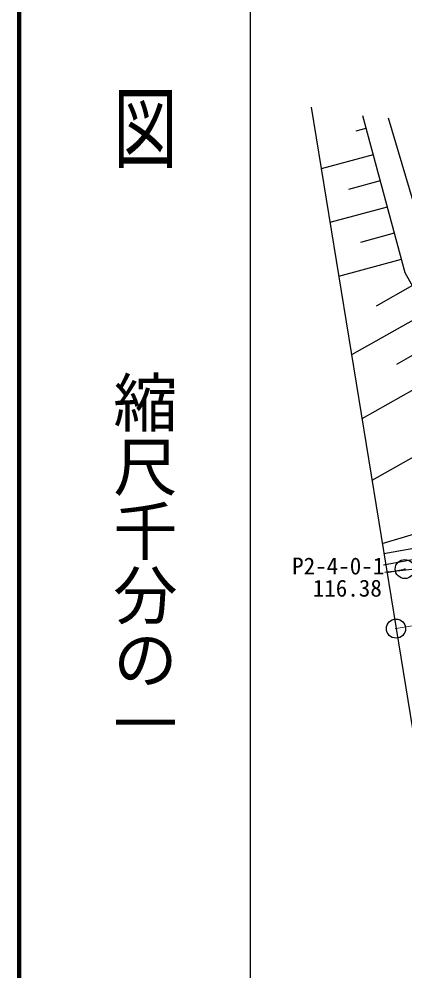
# Model space of a CAD drawing. Units: millimetres, scale not verified. Extents: x 40000 to 680000, y 20000 to 380000.
# Drawn here: x 40000 to 70062, y 244186 to 318393 of the extents above; entities that cross this region are included whole.
import ezdxf
from ezdxf.enums import TextEntityAlignment as Align

# ---------------------------------------------------------------- set-up
doc = ezdxf.new("R2010")
doc.units = ezdxf.units.MM
doc.header["$LTSCALE"] = 1000
doc.linetypes.add('CHAIN', pattern=[18.5, 12, -1.5, 3.5, -1.5])
for name, color, linetype, lineweight in [('M-BGD', 7, 'Continuous', 25), ('M-BMK', 2, 'CHAIN', 13), ('M-TTL', 2, 'Continuous', 140), ('M-TTL-BAND', 7, 'Continuous', 25)]:
    doc.layers.add(name, color=color, linetype=linetype, lineweight=lineweight)
doc.layers.add('M-BGD-HTXT', color=7, linetype='Continuous')
doc.layers.add('M-BMK-SRVR', color=7, linetype='Continuous')
doc.styles.add('@ＭＳ ゴシック', font='')
doc.styles.add('ＭＳ ゴシック', font='')
doc.styles.get('@ＭＳ ゴシック').set_extended_font_data('@MS Gothic')
doc.styles.get('ＭＳ ゴシック').set_extended_font_data('MS Gothic')

# ---------------------------------------------------------------- blocks, each defined once
blk = doc.blocks.new('BUHIN1')
at = {"color": 7, "linetype": 'Continuous', "lineweight": 25}
for radius in [746, 22.5]:
    blk.add_circle((0, 0), radius, dxfattribs=at)
blk = doc.blocks.new('BUHIN2')
at = {"color": 3, "linetype": 'Continuous', "lineweight": 25}
for radius in [746, 22.5]:
    blk.add_circle((0, 0), radius, dxfattribs=at)

msp = doc.modelspace()

# ---------------------------------------------------------------- linework, layer by layer
at = {"layer": 'M-BGD'}
for p, q in [((62750, 311530), (69366, 270873)), ((66751, 310881), (70053, 298630)), ((71487, 301563), (68771, 310667)), ((67026, 309860), (66234, 309646)), ((67577, 307818), (63532, 306728)), ((68127, 305776), (65657, 305110)), ((68677, 303734), (64214, 302532)), ((69228, 301692), (66587, 300981)), ((69778, 299651), (64897, 298335)), ((70053, 298630), (71396, 296225)), ((70649, 297610), (67816, 296010)), ((71841, 295571), (65894, 292211)), ((73104, 293567), (69402, 291475)), ((74439, 291598), (66704, 287229)), ((77109, 287865), (67485, 282429)), ((68286, 277506), (72250, 278710)), ((68412, 276737), (72481, 277464)), ((68397, 275852), (72637, 276624)), ((72805, 275715), (68505, 275255)), ((68655, 275243), (70049, 275517)), ((69366, 270873), (75284, 234499))]:
    msp.add_line(p, q, dxfattribs=at)
at = {"layer": 'M-BMK'}
msp.add_line((69366, 270874), (164839, 286997), dxfattribs=at)
at = {"layer": 'M-TTL'}
msp.add_line((40000, 380000), (40000, 20000), dxfattribs=at)
at = {"layer": 'M-TTL-BAND'}
msp.add_line((58000, 370000), (58000, 20000), dxfattribs=at)

# ---------------------------------------------------------------- block references
at = {"layer": 'M-BGD', "rotation": 293.88592}
msp.add_blockref('BUHIN1', (69366, 270874), dxfattribs=at)
at = {"layer": 'M-BMK-SRVR', "rotation": 293.88592}
msp.add_blockref('BUHIN2', (70049, 275517), dxfattribs=at)

# ---------------------------------------------------------------- texts
at = {"layer": 'M-BGD-HTXT', "style": 'ＭＳ ゴシック'}
for s, p in [('P2-4-0-1', (61273, 274700)), ('116.38', (62875, 272971))]:
    msp.add_text(s, height=1320, dxfattribs=at).set_placement(p, align=Align.BOTTOM_LEFT)
at = {"layer": 'M-TTL-BAND', "style": '@ＭＳ ゴシック', "width": 1.4}
msp.add_text('平  面  図', height=3666, rotation=270, dxfattribs=at).set_placement((49777, 306475), align=Align.MIDDLE_RIGHT)
at = {"layer": 'M-TTL-BAND', "style": '@ＭＳ ゴシック'}
msp.add_text('縮尺千分の一', height=3666, rotation=270, dxfattribs=at).set_placement((49777, 261030), align=Align.MIDDLE_RIGHT)

doc.saveas('drawing.dxf')
